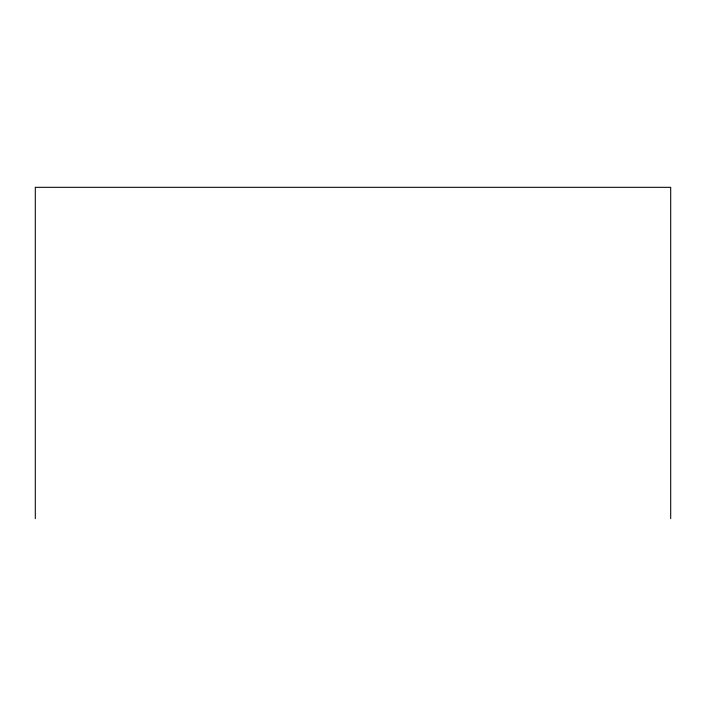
<?xml version="1.0" encoding="UTF-8"?>
<svg xmlns="http://www.w3.org/2000/svg" width="706" height="706" viewBox="0 0 706 706"><rect width="100%" height="100%" fill="white"/><g stroke="black" fill="none" stroke-linecap="round" stroke-linejoin="round"><path stroke-width="1.06" d="M670.7 518.681L670.7 187.319L35.3 187.319L35.3 518.681"/></g></svg>
